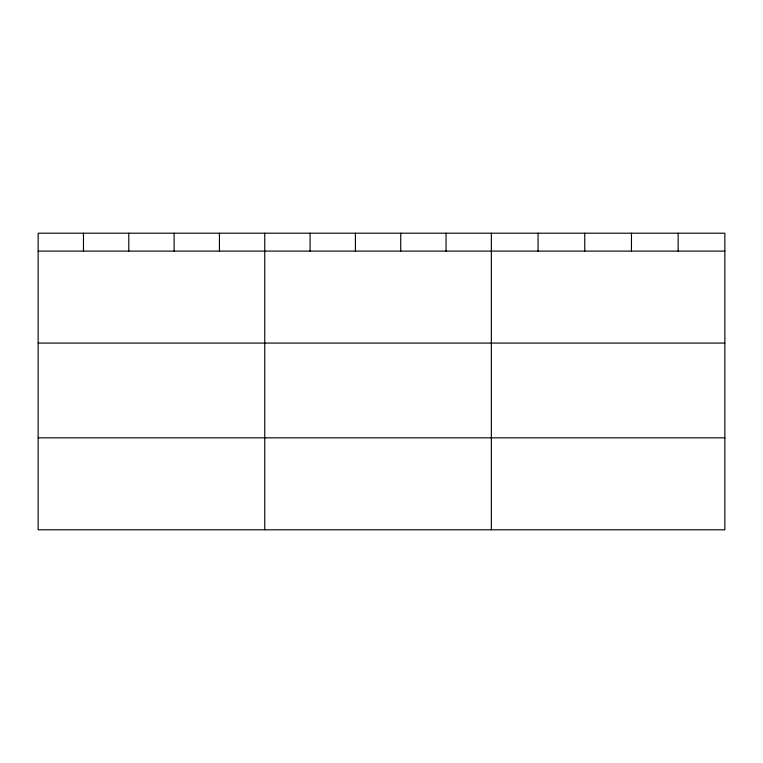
<?xml version="1.0" encoding="UTF-8"?>
<svg xmlns="http://www.w3.org/2000/svg" width="763" height="763" viewBox="0 0 763 763"><rect width="100%" height="100%" fill="white"/><g stroke="black" fill="none" stroke-linecap="round" stroke-linejoin="round"><path stroke-width="1.14" d="M724.85 251.103L724.85 529.799L38.15 529.799L38.15 233.201L724.85 233.201L724.85 251.103L38.15 251.103M38.15 343.073L724.85 343.073M38.15 437.828L724.85 437.828M678.154 233.201L678.154 251.103M631.459 233.201L631.459 251.103M584.763 233.201L584.763 251.103M538.068 233.201L538.068 251.103M491.372 233.201L491.372 529.799M446.05 233.201L446.05 251.103M400.728 233.201L400.728 251.103M355.405 233.201L355.405 251.103M310.083 233.201L310.083 251.103M264.761 233.201L264.761 529.799M219.439 233.201L219.439 251.103M174.117 233.201L174.117 251.103M128.794 233.201L128.794 251.103M83.472 233.201L83.472 251.103"/></g></svg>
